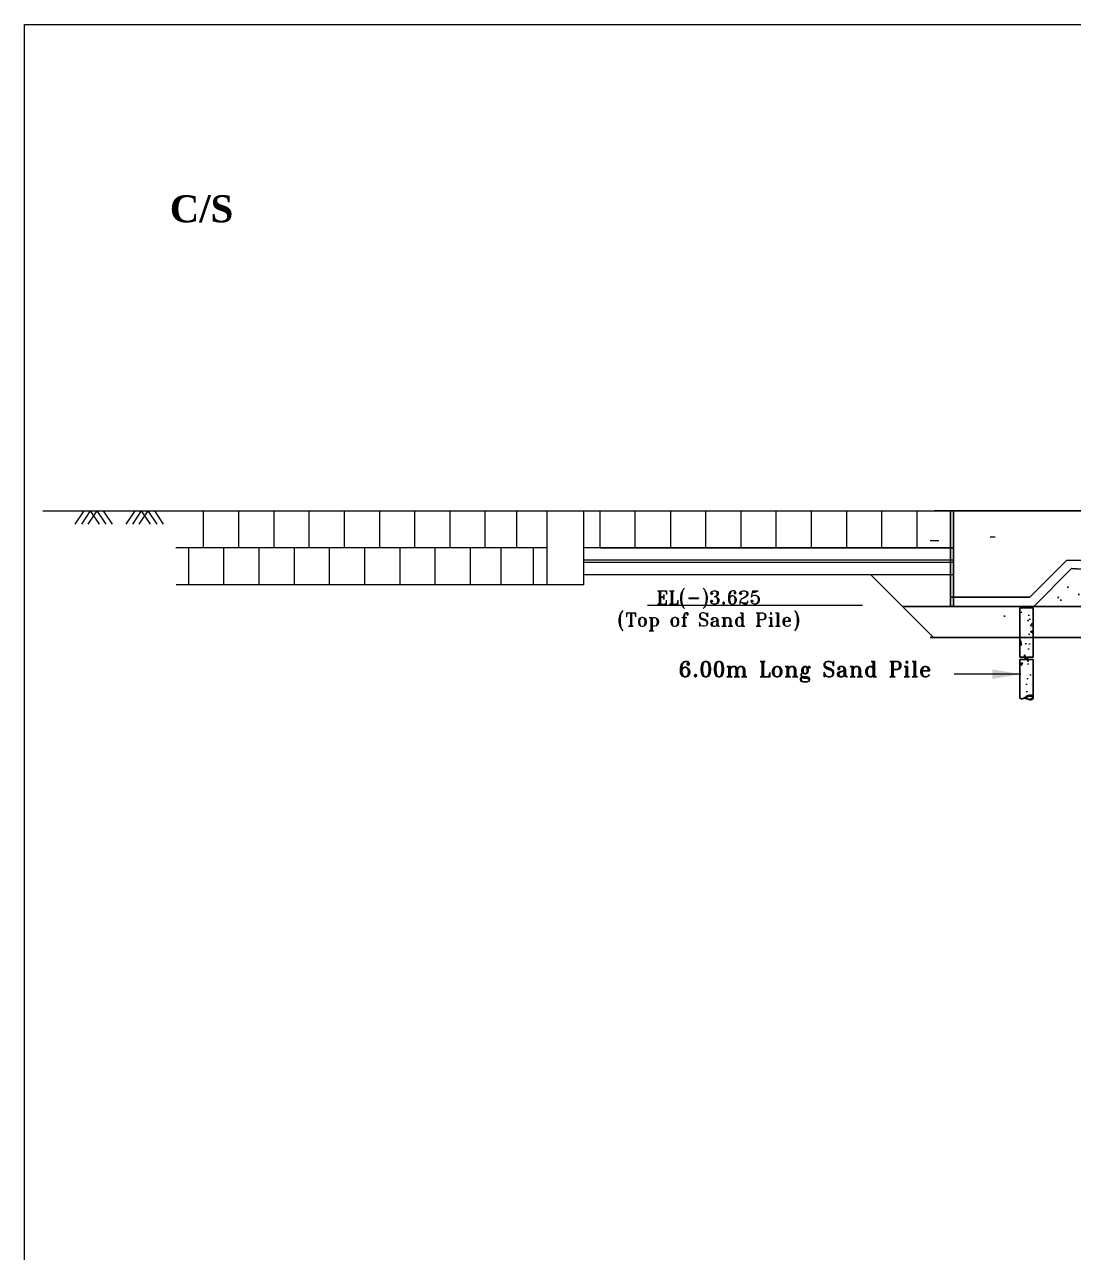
# Model space of a CAD drawing. Header units: inches. Extents: x -1277702 to 350617, y -622745 to 1282697.
# Drawn here: x -528250 to -511265, y 919020 to 938904 of the extents above; entities that cross this region are included whole.
import ezdxf

# ---------------------------------------------------------------- set-up
doc = ezdxf.new("R2010")
doc.units = ezdxf.units.IN
doc.header["$LTSCALE"] = 600
doc.header["$MEASUREMENT"] = 0
doc.linetypes.add('DASHED', pattern=[0.75, 0.5, -0.25])
for name, color, linetype, lineweight in [('DIM', 140, 'Continuous', 15), ('DIMENSION', 3, 'Continuous', 15), ('HATCH', 252, 'Continuous', 5), ('LINE', 7, 'Continuous', 20)]:
    doc.layers.add(name, color=color, linetype=linetype, lineweight=lineweight)
doc.layers.add('P1', color=7, linetype='Continuous')
doc.styles.add('1-2', font='arial.ttf')
doc.styles.add('BIG', font='ROMANT.SHX')
doc.styles.add('dimText', font='ARIALN.TTF')
doc.dimstyles.new('dim_230', dxfattribs={"dimtxt": 460, "dimasz": 460, "dimexe": 230, "dimexo": 100, "dimgap": 100, "dimtad": 1, "dimdec": 0, "dimzin": 0, "dimdsep": 46, "dimtxsty": 'dimText', "dimcen": 0.09, "dimclrd": 256, "dimclre": 256, "dimclrt": 7, "dimadec": 0, "dimazin": 0, "dimtfac": 1, "dimtdec": 0, "dimtofl": 0, "dimtmove": 0, "dimatfit": 3, "dimfxl": 1, "dimtolj": 1, "dimtzin": 0, "dimlwd": -1, "dimlwe": -1, "dimarcsym": 0})

# ---------------------------------------------------------------- blocks, each defined once
blk = doc.blocks.new('pile-X')
at = {"layer": 'DIM', "ltscale": 50}
h = blk.add_hatch(dxfattribs=at)
h.set_pattern_fill('AR-CONC', color=8, scale=100, style=0)
h.set_pattern_definition([(50, (-3010845.5, 571089.3), (717.26018, -62.75213), [75, -825]), (355, (-3010845.5, 571089.3), (-138.75133, 752.19213), [60, -660]), (100.4514, (-3010785.7, 571084.1), (578.50938, 689.43954), [63.74019, -701.14211]), (46.1842, (-3010845.5, 571289.3), (1067.24105, -165.51901), [112.5, -1237.5]), (96.6356, (-3010756.5, 571275.5), (934.6627, 974.11787), [95.6103, -1051.713]), (351.1842, (-3010845.5, 571289.3), (934.66195, 974.1186), [90, -990]), (21, (-3010745.5, 571239.3), (596.90705, -402.61889), [75, -825]), (326, (-3010745.5, 571239.3), (243.31533, 725.15005), [60, -660]), (71.4514, (-3010695.7, 571205.75), (840.22263, 322.5305), [63.74019, -701.14211]), (37.5, (-3010845.48, 571089.3), (12.159855, 332.893854), [0, -652, 0, -670, 0, -662.5]), (7.5, (-3010845.48, 571089.3), (263.069537, 394.41171), [0, -382, 0, -637, 0, -252.5]), (327.5, (-3011068.48, 571089.3), (533.822436, -22.554872), [0, -250, 0, -780, 0, -1035]), (317.5, (-3011168.48, 571089.3), (583.18617, 100.10498), [0, -325, 0, -518, 0, -735])])
h.paths.add_polyline_path([(-150, -1863), (-44, -1863), (-44, -1814), (22, -1903), (22, -1862), (150, -1862), (150, 0), (-150, 0)])
at = {"layer": 'P1', "ltscale": 50}
for points in [[(-150, 0), (-150, -1112)], [(-150, 0), (150, 0)], [(150, 0), (150, -1112)], [(-150, -1112), (-44, -1112), (-44, -1064), (22, -1152), (22, -1112), (150, -1112)], [(-150, -1161), (-29, -1161), (-29, -1113), (38, -1201), (38, -1161), (150, -1161)], [(-150, -1161), (-150, -2029)], [(150, -1161), (150, -2011)]]:
    blk.add_lwpolyline(points, dxfattribs=at)
blk.add_spline([(-150, -2029), (-115, -2047), (-72, -2042), (-23, -2010), (15, -1981), (67, -1965), (106, -1968), (132, -1982), (144, -1997), (150, -2011), (150, -2024), (123, -2061), (73, -2067), (38, -2051), (10, -2031), (-18, -2023), (-51, -2031)], degree=3, dxfattribs=at)

msp = doc.modelspace()

# ---------------------------------------------------------------- hatches: boundary and pattern name
at = {"linetype": 'DASHED'}
h = msp.add_hatch(dxfattribs=at)
h.set_pattern_fill('AR-SAND', color=256, scale=400, style=0)
h.set_pattern_definition([(37.5, (475501.93, -13229.54), (-25.19734, 770.7295), [0, -608, 0, -680, 0, -650]), (7.5, (475501.9, -13229.5), (707.9107, 1128.8584), [0, -328, 0, -548, 0, -210]), (327.5, (475009.9, -13229.54), (1245.65674, 2.26362), [0, -200, 0, -720, 0, -940]), (317.5, (475009.9, -13229.5), (1202.4506, 351.0702), [0, -100, 0, -472, 0, -540])])
h.paths.add_polyline_path([(-499239.9431, 928977.88837), (-499210.65558, 929477.88837), (-501311.14374, 929477.88837), (-511296.24539, 930092.98703), (-511908.9168, 929480.31562), (-512534.34429, 929480.31562), (-512534.34429, 928977.88837)])

# ---------------------------------------------------------------- linework, layer by layer
at = {"color": 7}
for p, q in [((-499911.14374, 931027.88837), (-513522.525, 931027.88837)), ((-513532.91576, 928977.88837), (-514545.34301, 929990.31562)), ((-514035.34301, 929480.31562), (-475765.91017, 929480.31562))]:
    msp.add_line(p, q, dxfattribs=at)
at = {"color": 0}
for p, q in [((-513256.00198, 929480.31562), (-513256.00198, 931030.31375)), ((-513205.63948, 929480.31562), (-513205.63948, 931030.31375)), ((-511373.47609, 930227.88837), (-511971.04884, 929630.31562)), ((-511296.24539, 930092.98703), (-511908.9168, 929480.31562)), ((-501311.14374, 929477.88837), (-511296.24539, 930092.98703)), ((-513256.00198, 929630.31562), (-511971.04884, 929630.31562)), ((-513256.00198, 929480.31562), (-511908.9168, 929480.31562)), ((-476268.33742, 928977.88837), (-513583.27826, 928977.88837))]:
    msp.add_line(p, q, dxfattribs=at)
at = {"layer": 'DIM', "ltscale": 500}
for centre, radius, start, end in [((-511976.62642, 927865.65722), 156.48904, 67.922283335, 123.227938453), ((-512001.88962, 928124.46879), 141.49037, 244.690473037, 306.459748749)]:
    msp.add_arc(centre, radius, start, end, dxfattribs=at)
at = {"layer": 'HATCH', "color": 3, "lineweight": 15}
for points in [[(-527291.85034, 931030.07136), (-527435.59879, 930814.33906)], [(-527185.96878, 931030.07136), (-527329.71724, 930814.33906)], [(-527080.08722, 931030.07136), (-527223.83568, 930814.33906)], [(-527185.96878, 931030.07136), (-527042.09966, 930814.33906)], [(-527080.08722, 931030.07136), (-526936.2181, 930814.33906)], [(-526974.20567, 931030.07136), (-526830.33655, 930814.33906)], [(-526464.69164, 931030.07136), (-526608.4401, 930814.33906)], [(-526358.81008, 931030.07136), (-526502.55854, 930814.33906)], [(-526252.92853, 931030.07136), (-526396.67698, 930814.33906)], [(-526358.81008, 931030.07136), (-526214.94096, 930814.33906)], [(-526252.92853, 931030.07136), (-526109.05941, 930814.33906)], [(-526147.04697, 931030.07136), (-526003.17785, 930814.33906)]]:
    msp.add_lwpolyline(points, dxfattribs=at)
at = {"layer": 'LINE', "ltscale": 2}
for p, q in [((-527955.41589, 931030.10468), (-513194.51138, 931030.30065)), ((-527479.09465, 931030.4473), (-527479.09465, 931030.13165)), ((-527064.51138, 931030.4473), (-527064.51138, 931030.11651)), ((-526909.09465, 931030.4473), (-526909.09465, 931030.12408)), ((-526494.51138, 931030.4473), (-526494.51138, 931030.12408)), ((-526339.09465, 931030.4473), (-526339.09465, 931030.11651)), ((-525924.51138, 931030.4473), (-525924.51138, 931030.13165)), ((-525354.51138, 930430.4473), (-525354.51138, 931030.4473)), ((-524784.51138, 931030.4473), (-524784.51138, 930430.4473)), ((-524214.51138, 931030.4473), (-524214.51138, 930430.4473)), ((-523644.51138, 931030.4473), (-523644.51138, 930430.4473)), ((-523074.51138, 931030.4473), (-523074.51138, 930430.4473)), ((-522504.51138, 931030.4473), (-522504.51138, 930430.4473)), ((-521934.51138, 931030.4473), (-521934.51138, 930430.4473)), ((-521364.51138, 931030.4473), (-521364.51138, 930430.4473)), ((-520794.51138, 931030.4473), (-520794.51138, 930430.4473)), ((-520281.52847, 931030.44615), (-520281.52847, 930430.44615)), ((-520071.71138, 931030.31562), (-520071.71138, 931030.20732)), ((-519791.722, 931030.21307), (-519791.722, 930736.1919)), ((-519791.722, 931030.21307), (-519791.722, 929830.44001)), ((-519501.71138, 931030.31562), (-519501.71138, 931030.21506)), ((-519191.722, 929830.4473), (-519191.722, 931030.22103)), ((-518931.71138, 931030.31562), (-518931.71138, 930430.31562)), ((-518931.71138, 931030.31562), (-518931.71138, 930430.31562)), ((-518361.71138, 930430.31562), (-518361.71138, 931030.31562)), ((-517791.71138, 931030.31562), (-517791.71138, 930430.31562)), ((-517221.71138, 931030.31562), (-517221.71138, 930430.31562)), ((-516651.71138, 931030.31562), (-516651.71138, 930430.31562)), ((-516081.71138, 931030.31562), (-516081.71138, 930430.31562)), ((-515511.71138, 931030.31562), (-515511.71138, 930430.31562)), ((-514941.71138, 931030.31562), (-514941.71138, 930430.31562)), ((-514371.71138, 931030.31562), (-514371.71138, 930430.31562)), ((-513801.71138, 931030.31562), (-513801.71138, 930430.31562)), ((-513256.00198, 931030.31375), (-513118.34374, 931030.31562)), ((-513205.63948, 931030.31375), (-513067.98124, 931030.31562)), ((-512614.34429, 930605.88385), (-512534.34429, 930605.88385)), ((-519791.722, 930430.4473), (-525797.64099, 930430.4473)), ((-525594.5934, 930430.4473), (-525594.5934, 929831.35836)), ((-525594.5934, 930430.4473), (-525594.5934, 929831.35836)), ((-525024.5934, 929831.35836), (-525024.5934, 930430.4473)), ((-524454.5934, 930430.4473), (-524454.5934, 929831.35836)), ((-523884.5934, 930430.4473), (-523884.5934, 929831.35836)), ((-523314.5934, 930430.4473), (-523314.5934, 929831.35836)), ((-522744.5934, 930430.4473), (-522744.5934, 929831.35836)), ((-522174.5934, 930430.4473), (-522174.5934, 929831.35836)), ((-521604.5934, 930430.4473), (-521604.5934, 929831.35836)), ((-521034.5934, 930430.4473), (-521034.5934, 929831.35836)), ((-520535.6007, 930429.52032), (-520535.6007, 929830.43138)), ((-520015.03994, 930429.52664), (-520015.03994, 929830.4377)), ((-513205.63948, 930430.31562), (-519191.722, 930430.31562)), ((-518931.71138, 930430.31562), (-513205.63948, 930430.31562)), ((-513583.27826, 930548.84019), (-513445.62003, 930548.84206)), ((-513205.63948, 930230.31562), (-519191.722, 930230.31562)), ((-511373.47609, 930227.88837), (-511051.14374, 930227.88837)), ((-513205.63948, 930190.31562), (-519191.722, 930190.31562)), ((-519191.722, 929830.4473), (-525794.51138, 929830.36712)), ((-513205.63948, 929990.31562), (-519191.722, 929990.31562))]:
    msp.add_line(p, q, dxfattribs=at)
at = {"layer": 'LINE'}
msp.add_line((-514678.31441, 929493.98901), (-518163.63959, 929493.98901), dxfattribs=at)
msp.add_lwpolyline([(-461136.54698, 891445.64523), (-528249.73004, 891445.64523), (-528249.73004, 938904.25325), (-461136.54698, 938904.25325)], close=True, dxfattribs=at)

# ---------------------------------------------------------------- block references
at = {"layer": 'HATCH', "color": 5, "xscale": 0.7199999999720603, "yscale": 0.7199999999720603, "zscale": 0.7200000000000001}
msp.add_blockref('pile-X', (-512025.80784, 929458.67641), dxfattribs=at)

# ---------------------------------------------------------------- texts
at = {"layer": 'DIMENSION', "color": 1, "lineweight": 13, "ltscale": 2, "insert": (-525383.8207, 935917.62165), "char_height": 437.4, "attachment_point": 5, "style": '1-2'}
msp.add_mtext('{\\fTimes New Roman|b1|i0|c0|p18;C/S}', dxfattribs=at)
at = {"layer": 'LINE', "attachment_point": 8, "style": 'BIG'}
for s, insert, char_height, width in [('EL(-)3.625\\P(Top of Sand Pile)', (-517171.88384, 929087.33696), 216, 37795.776079), ('6.00m Long Sand Pile', (-515611.54077, 928257.87046, 0), 250, 8510.0821764)]:
    msp.add_mtext(s, dxfattribs=dict(at, insert=insert, char_height=char_height, width=width))

# ---------------------------------------------------------------- leaders
at = {"layer": 'DIM', "ltscale": 500}
msp.add_leader([(-512116.0452, 928383.98048), (-513196.35836, 928383.98048)], dimstyle='dim_230', dxfattribs=at)

doc.saveas('drawing.dxf')
